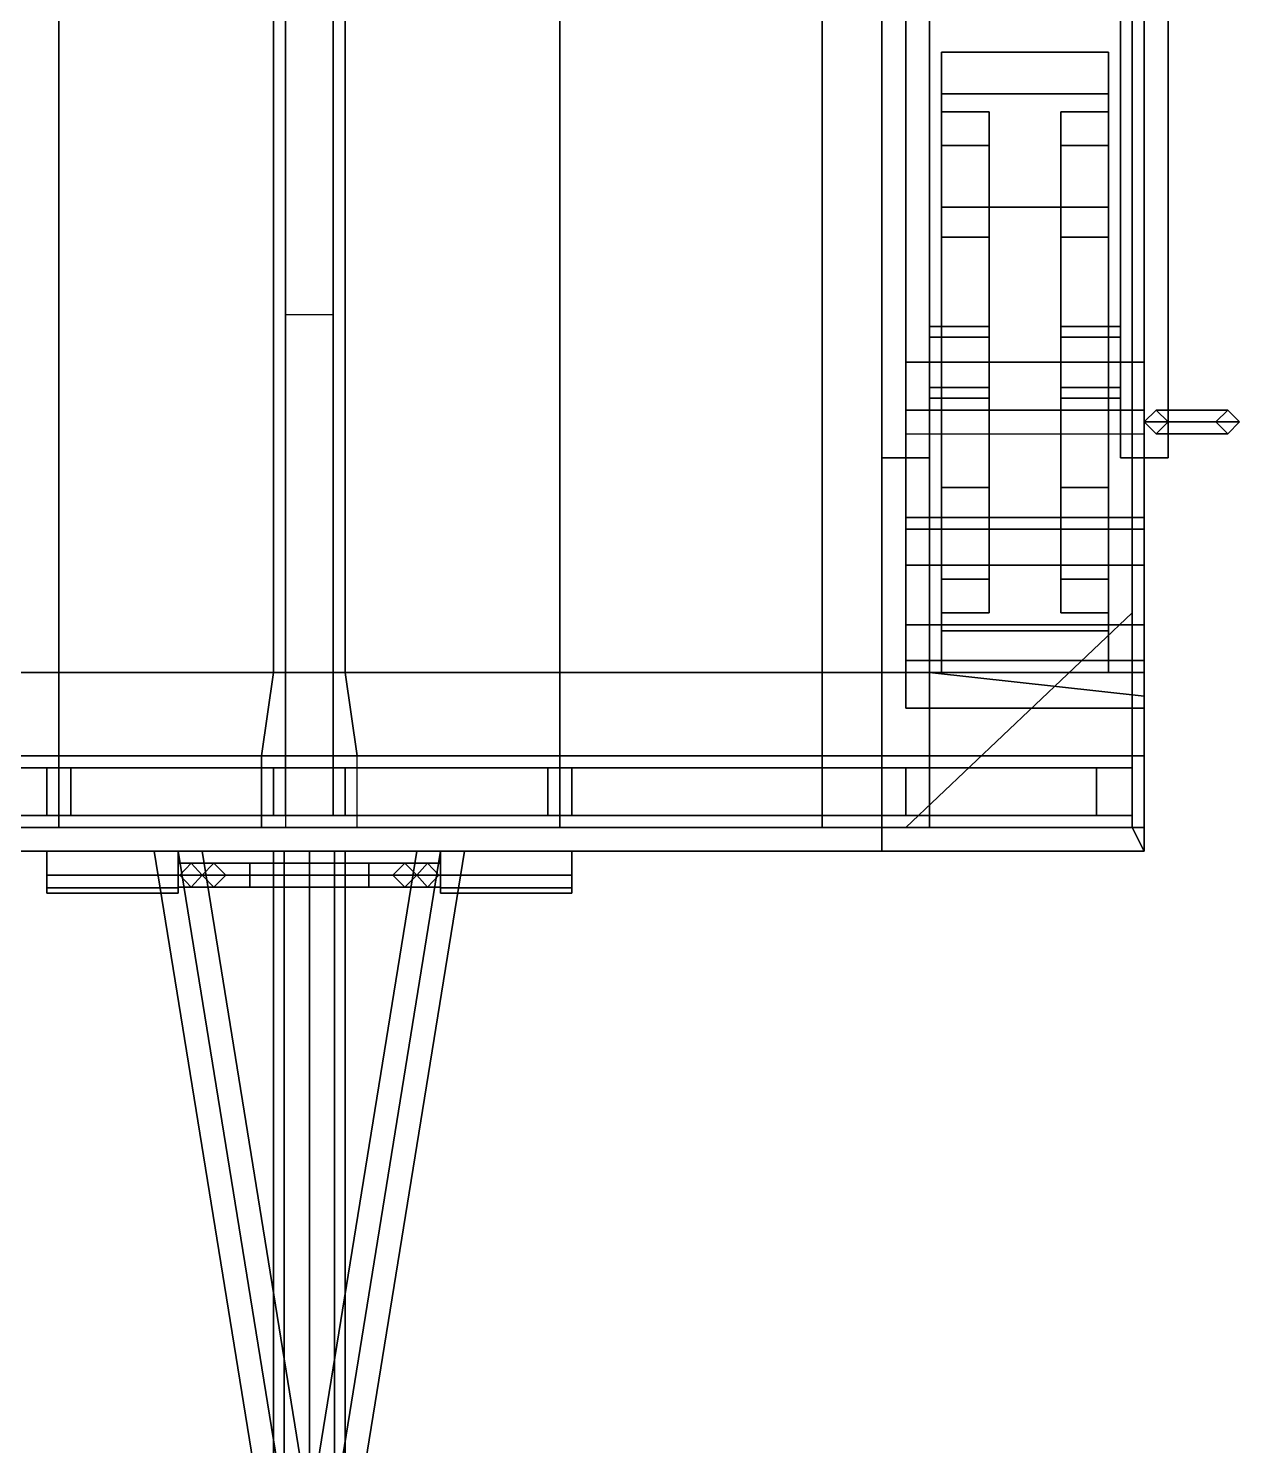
# Model space of a CAD drawing. Header units: millimetres. Extents: x -0.8 to 1, y -2.1 to 9.2.
# Drawn here: x -0.236 to 0.78, y 2.172 to 3.36 of the extents above; entities that cross this region are included whole.
import ezdxf

# ---------------------------------------------------------------- set-up
doc = ezdxf.new("R2010")
doc.units = ezdxf.units.MM
for name, color, linetype in [('internals', 3, 'Continuous'), ('tent', 3, 'Continuous'), ('tracks', 3, 'Continuous'), ('trailer', 7, 'Continuous'), ('wheels', 2, 'Continuous')]:
    doc.layers.add(name, color=color, linetype=linetype)

msp = doc.modelspace()

# ---------------------------------------------------------------- linework, layer by layer
at = {"layer": 'internals'}
for points in [[(0.43, 2.69, 0.3), (0.43, 4.3, 0.3), (-0.43, 4.3, 0.3), (-0.43, 2.69, 0.3)], [(0.69, 2.69, 0.68), (0.69, 4.3, 0.68), (0.43, 4.3, 0.68), (0.43, 2.69, 0.68)], [(0.43, 2.69, 0.68), (0.43, 4.3, 0.68), (0.43, 4.3, 0.3), (0.43, 2.69, 0.3)], [(0.69, 2.69, 1.45), (0.69, 4.3, 1.45), (0.69, 4.3, 0.68), (0.69, 2.69, 0.68)], [(-0.69, 2.69, 1.45), (0.69, 2.69, 1.45), (0.43, 2.69, 0.68), (-0.43, 2.69, 0.68)], [(-0.43, 2.69, 0.68), (0.43, 2.69, 0.68), (0.43, 2.69, 0.3), (-0.43, 2.69, 0.3)], [(0.69, 2.69, 1.45), (0.69, 2.69, 0.68), (0.43, 2.69, 0.68), (0.69, 2.69, 1.45)]]:
    msp.add_3dface(points, dxfattribs=at)
at = {"layer": 'tent'}
for points in [[(0.7, 4.24, 1.46), (0.7, 4.18, 1.55), (0.7, 2.8, 1.55), (0.7, 2.75, 1.46)], [(0.7, 4.18, 1.55), (0.52, 4.16, 1.59), (0.52, 2.82, 1.59), (0.7, 2.8, 1.55)], [(-0.52, 2.82, 1.59), (-0.21, 2.82, 1.62), (-0.21, 4.16, 1.62), (-0.52, 4.16, 1.59)], [(-0.21, 2.82, 1.62), (-0.03, 2.82, 1.62), (-0.03, 4.16, 1.62), (-0.21, 4.16, 1.62)], [(0.03, 4.16, 1.62), (-0.03, 4.16, 1.62), (-0.03, 2.82, 1.62), (0.03, 2.82, 1.62)], [(0.21, 4.16, 1.62), (0.03, 4.16, 1.62), (0.03, 2.82, 1.62), (0.21, 2.82, 1.62)], [(0.52, 4.16, 1.59), (0.21, 4.16, 1.62), (0.21, 2.82, 1.62), (0.52, 2.82, 1.59)], [(-0.52, 2.75, 1.6), (-0.21, 2.75, 1.64), (-0.21, 2.82, 1.62), (-0.52, 2.82, 1.59)], [(-0.21, 2.75, 1.64), (-0.04, 2.75, 1.65), (-0.03, 2.82, 1.62), (-0.21, 2.82, 1.62)], [(0.03, 2.82, 1.62), (-0.03, 2.82, 1.62), (-0.04, 2.75, 1.65), (0.04, 2.75, 1.65)], [(0.21, 2.82, 1.62), (0.03, 2.82, 1.62), (0.04, 2.75, 1.65), (0.21, 2.75, 1.64)], [(0.52, 2.82, 1.59), (0.21, 2.82, 1.62), (0.21, 2.75, 1.64), (0.52, 2.75, 1.6)], [(0.7, 2.8, 1.55), (0.52, 2.82, 1.59), (0.52, 2.75, 1.6), (0.7, 2.75, 1.56)], [(0.7, 2.75, 1.46), (0.7, 2.8, 1.55), (0.7, 2.75, 1.56), (0.7, 2.75, 1.46)], [(-0.52, 2.69, 1.6), (-0.21, 2.69, 1.64), (-0.21, 2.75, 1.64), (-0.52, 2.75, 1.6)], [(-0.21, 2.69, 1.64), (-0.04, 2.69, 1.65), (-0.04, 2.75, 1.65), (-0.21, 2.75, 1.64)], [(0.04, 2.75, 1.65), (-0.04, 2.75, 1.65), (-0.04, 2.69, 1.65), (0.04, 2.69, 1.65)], [(0.21, 2.75, 1.64), (-0.02, 2.75, 1.65), (-0.02, 2.69, 1.65), (0.21, 2.69, 1.64)], [(0.52, 2.75, 1.6), (0.21, 2.75, 1.64), (0.21, 2.69, 1.64), (0.52, 2.69, 1.6)], [(0.7, 2.75, 1.56), (0.52, 2.75, 1.6), (0.52, 2.69, 1.6), (0.7, 2.69, 1.56)], [(0.7, 2.75, 1.46), (0.7, 2.75, 1.56), (0.7, 2.69, 1.56), (0.7, 2.69, 1.46)], [(0.7, 2.69, 1.56), (0.52, 2.69, 1.6), (-0.52, 2.69, 1.6), (-0.7, 2.69, 1.56)], [(0.7, 2.69, 1.46), (0.7, 2.69, 1.56), (-0.7, 2.69, 1.56), (-0.7, 2.69, 1.46)], [(0.52, 2.69, 1.6), (0.21, 2.69, 1.64), (-0.21, 2.69, 1.64), (-0.52, 2.69, 1.6)], [(0.21, 2.69, 1.64), (0.04, 2.69, 1.65), (-0.04, 2.69, 1.65), (-0.21, 2.69, 1.64)]]:
    msp.add_3dface(points, dxfattribs=at)
at = {"layer": 'tracks'}
for points in [[(0.5, 3.99, -0.04), (0.5, 3.02, -0.04), (0.5, 3.04, -0.01), (0.5, 3.97, -0.01)], [(0.7, 3.04, -0.01), (0.7, 3.02, -0.04), (0.7, 3.99, -0.04), (0.7, 3.97, -0.01)], [(0.5, 3.97, -0.01), (0.5, 3.04, -0.01), (0.7, 3.04, -0.01), (0.7, 3.97, -0.01)], [(0.7, 3.08, 0.54), (0.7, 3.38, 0.49), (0.5, 3.38, 0.49), (0.5, 3.08, 0.54)], [(0.5, 3.08, 0.54), (0.5, 3.38, 0.49), (0.5, 3.38, 0.44), (0.5, 3.08, 0.49)], [(0.5, 3.08, 0.49), (0.5, 3.38, 0.44), (0.7, 3.38, 0.44), (0.7, 3.08, 0.49)], [(0.7, 3.38, 0.44), (0.7, 3.38, 0.49), (0.7, 3.08, 0.54), (0.7, 3.08, 0.49)], [(0.7, 2.91, 0.49), (0.7, 3.08, 0.54), (0.5, 3.08, 0.54), (0.5, 2.91, 0.49)], [(0.5, 2.91, 0.49), (0.5, 3.08, 0.54), (0.5, 3.08, 0.49), (0.5, 2.95, 0.46)], [(0.5, 2.95, 0.46), (0.5, 3.08, 0.49), (0.7, 3.08, 0.49), (0.7, 2.95, 0.46)], [(0.7, 3.08, 0.49), (0.7, 3.08, 0.54), (0.7, 2.91, 0.49), (0.7, 2.95, 0.46)], [(0.5, 3.02, -0.04), (0.5, 2.91, -0.01), (0.5, 2.94, 0.02), (0.5, 3.04, -0.01)], [(0.5, 3.04, -0.01), (0.5, 2.94, 0.02), (0.7, 2.94, 0.02), (0.7, 3.04, -0.01)], [(0.7, 2.94, 0.02), (0.7, 2.91, -0.01), (0.7, 3.02, -0.04), (0.7, 3.04, -0.01)], [(0.7, 3.02, -0.04), (0.7, 2.91, -0.01), (0.5, 2.91, -0.01), (0.5, 3.02, -0.04)], [(0.5, 2.86, 0.37), (0.5, 2.95, 0.46), (0.7, 2.95, 0.46), (0.7, 2.86, 0.37)], [(0.5, 2.82, 0.38), (0.5, 2.91, 0.49), (0.5, 2.95, 0.46), (0.5, 2.86, 0.37)], [(0.7, 2.95, 0.46), (0.7, 2.91, 0.49), (0.7, 2.82, 0.38), (0.7, 2.86, 0.37)], [(0.5, 2.91, -0.01), (0.5, 2.82, 0.09), (0.5, 2.86, 0.11), (0.5, 2.94, 0.02)], [(0.5, 2.94, 0.02), (0.5, 2.86, 0.11), (0.7, 2.86, 0.11), (0.7, 2.94, 0.02)], [(0.7, 2.86, 0.11), (0.7, 2.82, 0.09), (0.7, 2.91, -0.01), (0.7, 2.94, 0.02)], [(0.7, 2.82, 0.38), (0.7, 2.91, 0.49), (0.5, 2.91, 0.49), (0.5, 2.82, 0.38)], [(0.7, 2.91, -0.01), (0.7, 2.82, 0.09), (0.5, 2.82, 0.09), (0.5, 2.91, -0.01)], [(0.5, 2.83, 0.26), (0.5, 2.86, 0.37), (0.7, 2.86, 0.37), (0.7, 2.83, 0.26)], [(0.5, 2.79, 0.28), (0.5, 2.82, 0.38), (0.5, 2.86, 0.37), (0.5, 2.83, 0.26)], [(0.5, 2.82, 0.09), (0.5, 2.79, 0.19), (0.5, 2.83, 0.21), (0.5, 2.86, 0.11)], [(0.5, 2.86, 0.11), (0.5, 2.83, 0.21), (0.7, 2.83, 0.21), (0.7, 2.86, 0.11)], [(0.7, 2.86, 0.37), (0.7, 2.82, 0.38), (0.7, 2.79, 0.28), (0.7, 2.83, 0.26)], [(0.7, 2.83, 0.21), (0.7, 2.79, 0.19), (0.7, 2.82, 0.09), (0.7, 2.86, 0.11)], [(0.5, 2.79, 0.19), (0.5, 2.79, 0.28), (0.5, 2.83, 0.26), (0.5, 2.83, 0.21)], [(0.5, 2.83, 0.21), (0.5, 2.83, 0.26), (0.7, 2.83, 0.26), (0.7, 2.83, 0.21)], [(0.7, 2.83, 0.26), (0.7, 2.79, 0.28), (0.7, 2.79, 0.19), (0.7, 2.83, 0.21)], [(0.7, 2.79, 0.28), (0.7, 2.82, 0.38), (0.5, 2.82, 0.38), (0.5, 2.79, 0.28)], [(0.7, 2.82, 0.09), (0.7, 2.79, 0.19), (0.5, 2.79, 0.19), (0.5, 2.82, 0.09)], [(0.7, 2.79, 0.19), (0.7, 2.79, 0.28), (0.5, 2.79, 0.28), (0.5, 2.79, 0.19)]]:
    msp.add_3dface(points, dxfattribs=at)
at = {"layer": 'trailer'}
for points in [[(0.48, 4.32, 0.29), (0.48, 2.67, 0.29), (-0.48, 2.67, 0.29), (-0.48, 4.32, 0.29)], [(0.48, 2.69, 0.49), (0.48, 2.67, 0.29), (0.48, 4.32, 0.29), (0.48, 4.3, 0.49)], [(0.7, 4.32, 0.67), (0.7, 2.67, 0.67), (0.48, 2.67, 0.67), (0.48, 4.32, 0.67)], [(0.69, 2.69, 1.46), (0.7, 2.67, 1.46), (0.7, 4.32, 1.46), (0.69, 4.3, 1.46)], [(0.7, 2.67, 1.46), (0.7, 2.67, 0.67), (0.7, 4.32, 0.67), (0.7, 4.32, 1.46)], [(0.02, 4.29, 1.57), (0.02, 2.7, 1.57), (-0.02, 2.7, 1.57), (-0.02, 4.29, 1.57)], [(-0.02, 4.29, 1.57), (-0.02, 2.7, 1.57), (-0.02, 2.7, 1.61), (-0.02, 4.29, 1.61)], [(0.02, 2.7, 1.61), (0.02, 2.7, 1.57), (0.02, 4.29, 1.57), (0.02, 4.29, 1.61)], [(0.48, 2.69, 0.67), (0.48, 2.69, 0.49), (0.48, 4.3, 0.49), (0.48, 4.3, 0.67)], [(-0.02, 4.25, 1.61), (-0.02, 3.12, 1.61), (0.02, 3.12, 1.61), (0.02, 4.25, 1.61)], [(0.69, 2.87, 1.45), (0.69, 2.87, 1.46), (0.69, 4.12, 1.46), (0.69, 4.12, 1.45)], [(0.52, 4.01, 0.18), (0.52, 3, 0.18), (0.48, 3, 0.18), (0.48, 4.01, 0.18)], [(0.48, 4.01, 0.3), (0.48, 3, 0.3), (0.52, 3, 0.3), (0.52, 4.01, 0.3)], [(0.5, 4.01, 0.28), (0.5, 3, 0.28), (0.48, 3, 0.28), (0.48, 4.01, 0.28)], [(0.48, 3, 0.28), (0.48, 3, 0.3), (0.48, 4.01, 0.3), (0.48, 4.01, 0.28)], [(0.48, 4.01, 0.2), (0.48, 3, 0.2), (0.5, 3, 0.2), (0.5, 4.01, 0.2)], [(0.48, 3, 0.18), (0.48, 3, 0.2), (0.48, 4.01, 0.2), (0.48, 4.01, 0.18)], [(0.5, 3, 0.2), (0.5, 3, 0.28), (0.5, 4.01, 0.28), (0.5, 4.01, 0.2)], [(0.52, 4.01, 0.3), (0.52, 3, 0.3), (0.52, 3, 0.18), (0.52, 4.01, 0.18)], [(0.68, 4.01, 0.18), (0.68, 3, 0.18), (0.68, 3, 0.3), (0.68, 4.01, 0.3)], [(0.68, 4.01, 0.3), (0.68, 3, 0.3), (0.72, 3, 0.3), (0.72, 4.01, 0.3)], [(0.72, 4.01, 0.18), (0.72, 3, 0.18), (0.68, 3, 0.18), (0.68, 4.01, 0.18)], [(0.7, 3, 0.28), (0.7, 3, 0.2), (0.7, 4.01, 0.2), (0.7, 4.01, 0.28)], [(0.72, 4.01, 0.28), (0.72, 3, 0.28), (0.7, 3, 0.28), (0.7, 4.01, 0.28)], [(0.7, 4.01, 0.2), (0.7, 3, 0.2), (0.72, 3, 0.2), (0.72, 4.01, 0.2)], [(0.72, 3, 0.3), (0.72, 3, 0.28), (0.72, 4.01, 0.28), (0.72, 4.01, 0.3)], [(0.72, 3, 0.2), (0.72, 3, 0.18), (0.72, 4.01, 0.18), (0.72, 4.01, 0.2)], [(0.7, 3.03, 1.25), (0.71, 3.04, 1.25), (0.71, 3.04, 1.16), (0.7, 3.03, 1.15)], [(0.77, 3.04, 1.16), (0.78, 3.03, 1.15), (0.7, 3.03, 1.15), (0.71, 3.04, 1.16)], [(0.71, 3.04, 1.25), (0.7, 3.03, 1.25), (0.71, 3.02, 1.25), (0.72, 3.03, 1.25)], [(0.71, 3.04, 1.25), (0.72, 3.03, 1.25), (0.72, 3.03, 1.17), (0.71, 3.04, 1.16)], [(0.76, 3.03, 1.17), (0.77, 3.04, 1.16), (0.71, 3.04, 1.16), (0.72, 3.03, 1.17)], [(0.76, 3.03, 1.2), (0.77, 3.04, 1.2), (0.77, 3.04, 1.16), (0.76, 3.03, 1.17)], [(0.77, 3.04, 1.2), (0.76, 3.03, 1.2), (0.77, 3.02, 1.2), (0.78, 3.03, 1.2)], [(0.77, 3.04, 1.2), (0.78, 3.03, 1.2), (0.78, 3.03, 1.15), (0.77, 3.04, 1.16)], [(0.71, 3.02, 1.25), (0.7, 3.03, 1.25), (0.7, 3.03, 1.15), (0.71, 3.02, 1.16)], [(0.78, 3.03, 1.15), (0.77, 3.02, 1.16), (0.71, 3.02, 1.16), (0.7, 3.03, 1.15)], [(0.72, 3.03, 1.25), (0.71, 3.02, 1.25), (0.71, 3.02, 1.16), (0.72, 3.03, 1.17)], [(0.77, 3.02, 1.16), (0.76, 3.03, 1.17), (0.72, 3.03, 1.17), (0.71, 3.02, 1.16)], [(0.77, 3.02, 1.2), (0.76, 3.03, 1.2), (0.76, 3.03, 1.17), (0.77, 3.02, 1.16)], [(0.78, 3.03, 1.2), (0.77, 3.02, 1.2), (0.77, 3.02, 1.16), (0.78, 3.03, 1.15)], [(0.52, 3, 0.18), (0.5, 3, 0.2), (0.48, 3, 0.2), (0.48, 3, 0.18)], [(0.5, 3, 0.28), (0.52, 3, 0.3), (0.48, 3, 0.3), (0.48, 3, 0.28)], [(0.52, 3, 0.18), (0.52, 3, 0.3), (0.5, 3, 0.28), (0.5, 3, 0.2)], [(0.68, 3, 0.3), (0.68, 3, 0.18), (0.7, 3, 0.2), (0.7, 3, 0.28)], [(0.68, 3, 0.3), (0.7, 3, 0.28), (0.72, 3, 0.28), (0.72, 3, 0.3)], [(0.7, 3, 0.2), (0.68, 3, 0.18), (0.72, 3, 0.18), (0.72, 3, 0.2)], [(0.69, 2.69, 1.46), (0.69, 2.87, 1.46), (0.5, 2.69, 1.46)], [(0.5, 2.69, 1.45), (0.5, 2.69, 1.46), (0.69, 2.87, 1.46), (0.69, 2.87, 1.45)], [(-0.52, 2.7, 1.59), (-0.2, 2.7, 1.63), (-0.2, 2.74, 1.63), (-0.52, 2.74, 1.59)], [(-0.2, 2.74, 1.63), (-0.22, 2.74, 1.6), (-0.5, 2.74, 1.57), (-0.52, 2.74, 1.59)], [(-0.5, 2.74, 1.57), (-0.22, 2.74, 1.6), (-0.22, 2.7, 1.6), (-0.5, 2.7, 1.57)], [(-0.22, 2.74, 1.6), (-0.03, 2.74, 1.61), (-0.03, 2.7, 1.61), (-0.22, 2.7, 1.6)], [(-0.03, 2.74, 1.64), (-0.03, 2.74, 1.61), (-0.22, 2.74, 1.6), (-0.2, 2.74, 1.63)], [(-0.2, 2.7, 1.63), (-0.03, 2.7, 1.64), (-0.03, 2.74, 1.64), (-0.2, 2.74, 1.63)], [(-0.03, 2.7, 1.64), (0.03, 2.7, 1.64), (0.03, 2.74, 1.64), (-0.03, 2.74, 1.64)], [(-0.03, 2.74, 1.61), (0.03, 2.74, 1.61), (0.03, 2.7, 1.61), (-0.03, 2.7, 1.61)], [(0.03, 2.74, 1.64), (0.03, 2.74, 1.61), (-0.03, 2.74, 1.61), (-0.03, 2.74, 1.64)], [(0.2, 2.74, 1.63), (0.03, 2.74, 1.64), (0.03, 2.7, 1.64), (0.2, 2.7, 1.63)], [(0.22, 2.7, 1.6), (0.03, 2.7, 1.61), (0.03, 2.74, 1.61), (0.22, 2.74, 1.6)], [(0.22, 2.74, 1.6), (0.03, 2.74, 1.61), (0.03, 2.74, 1.64), (0.2, 2.74, 1.63)], [(0.52, 2.74, 1.59), (0.2, 2.74, 1.63), (0.2, 2.7, 1.63), (0.52, 2.7, 1.59)], [(0.5, 2.74, 1.57), (0.22, 2.74, 1.6), (0.2, 2.74, 1.63), (0.52, 2.74, 1.59)], [(0.5, 2.7, 1.57), (0.22, 2.7, 1.6), (0.22, 2.74, 1.6), (0.5, 2.74, 1.57)], [(0.66, 2.7, 1.53), (0.5, 2.7, 1.57), (0.5, 2.74, 1.57), (0.66, 2.74, 1.53)], [(0.66, 2.74, 1.53), (0.5, 2.74, 1.57), (0.52, 2.74, 1.59), (0.69, 2.74, 1.55)], [(0.69, 2.74, 1.55), (0.52, 2.74, 1.59), (0.52, 2.7, 1.59), (0.69, 2.7, 1.55)], [(0.66, 2.7, 1.46), (0.66, 2.7, 1.53), (0.66, 2.74, 1.53), (0.66, 2.74, 1.46)], [(0.66, 2.74, 1.46), (0.66, 2.74, 1.53), (0.69, 2.74, 1.55), (0.69, 2.74, 1.46)], [(0.69, 2.74, 1.46), (0.69, 2.74, 1.55), (0.69, 2.7, 1.55), (0.69, 2.7, 1.46)], [(-0.5, 2.7, 1.57), (-0.22, 2.7, 1.6), (-0.2, 2.7, 1.63), (-0.52, 2.7, 1.59)], [(-0.22, 2.7, 1.6), (-0.03, 2.7, 1.61), (-0.03, 2.7, 1.64), (-0.2, 2.7, 1.63)], [(-0.03, 2.7, 1.61), (0.03, 2.7, 1.61), (0.03, 2.7, 1.64), (-0.03, 2.7, 1.64)], [(-0.02, 2.7, 1.61), (-0.02, 2.7, 1.57), (0.02, 2.7, 1.57), (0.02, 2.7, 1.61)], [(0.03, 2.7, 1.64), (0.03, 2.7, 1.61), (0.22, 2.7, 1.6), (0.2, 2.7, 1.63)], [(0.2, 2.7, 1.63), (0.22, 2.7, 1.6), (0.5, 2.7, 1.57), (0.52, 2.7, 1.59)], [(0.52, 2.7, 1.59), (0.5, 2.7, 1.57), (0.66, 2.7, 1.53), (0.69, 2.7, 1.55)], [(0.69, 2.7, 1.55), (0.66, 2.7, 1.53), (0.66, 2.7, 1.46), (0.69, 2.7, 1.46)], [(-0.69, 2.69, 1.46), (-0.7, 2.67, 1.46), (0.7, 2.67, 1.46), (0.69, 2.69, 1.46)], [(-0.5, 2.69, 1.45), (-0.5, 2.69, 1.46), (0.5, 2.69, 1.46), (0.5, 2.69, 1.45)], [(0.48, 2.67, 0.49), (0.48, 2.69, 0.49), (0.7, 2.69, 0.67), (0.7, 2.67, 0.67)], [(0.7, 2.69, 0.67), (0.7, 2.69, 0.67), (0.48, 2.69, 0.49), (0.48, 2.69, 0.67)], [(0.48, 2.67, 0.29), (0.48, 2.67, 0.29), (0.48, 2.69, 0.49), (0.48, 2.67, 0.49)], [(-0.7, 2.67, 1.46), (-0.7, 2.67, 0.67), (0.7, 2.67, 0.67), (0.7, 2.67, 1.46)], [(-0.7, 2.67, 0.67), (-0.48, 2.67, 0.49), (0.48, 2.67, 0.49), (0.7, 2.67, 0.67)], [(-0.48, 2.67, 0.49), (-0.48, 2.67, 0.29), (0.48, 2.67, 0.29), (0.48, 2.67, 0.49)], [(-0.22, 2.67, 0.325), (-0.22, 2.65, 0.325), (-0.11, 2.65, 0.325), (-0.11, 2.67, 0.325)], [(-0.22, 2.65, 0.295), (-0.22, 2.67, 0.295), (-0.11, 2.67, 0.295), (-0.11, 2.65, 0.295)], [(-0.22, 2.67, 0.295), (-0.22, 2.65, 0.295), (-0.22, 2.65, 0.325), (-0.22, 2.67, 0.325)], [(-0.11, 2.67, 0.39), (-0.13, 2.67, 0.37), (-0.02, 1.99, 0.55), (0, 1.99, 0.57)], [(-0.13, 2.67, 0.37), (-0.11, 2.67, 0.35), (0, 1.99, 0.53), (-0.02, 1.99, 0.55)], [(-0.11, 2.67, 0.325), (-0.11, 2.65, 0.325), (-0.11, 2.65, 0.295), (-0.11, 2.67, 0.295)], [(-0.09, 2.67, 0.37), (-0.11, 2.67, 0.39), (0, 1.99, 0.57), (0.02, 1.99, 0.55)], [(-0.11, 2.67, 0.35), (-0.09, 2.67, 0.37), (0.02, 1.99, 0.55), (0, 1.99, 0.53)], [(-0.0212, 2.67, 0.6012), (-0.03, 2.67, 0.58), (-0.03, 1.99, 0.58), (-0.0212, 1.99, 0.6012)], [(-0.03, 2.67, 0.58), (-0.0212, 2.67, 0.5588), (-0.0212, 1.99, 0.5588), (-0.03, 1.99, 0.58)], [(0, 2.67, 0.61), (-0.0212, 2.67, 0.6012), (-0.0212, 1.99, 0.6012), (0, 1.99, 0.61)], [(-0.0212, 2.67, 0.5588), (0, 2.67, 0.55), (0, 1.99, 0.55), (-0.0212, 1.99, 0.5588)], [(0.11, 2.67, 0.39), (0.09, 2.67, 0.37), (-0.02, 1.99, 0.55), (0, 1.99, 0.57)], [(0.09, 2.67, 0.37), (0.11, 2.67, 0.35), (0, 1.99, 0.53), (-0.02, 1.99, 0.55)], [(0.13, 2.67, 0.37), (0.11, 2.67, 0.39), (0, 1.99, 0.57), (0.02, 1.99, 0.55)], [(0.11, 2.67, 0.35), (0.13, 2.67, 0.37), (0.02, 1.99, 0.55), (0, 1.99, 0.53)], [(0.0212, 2.67, 0.6012), (0, 2.67, 0.61), (0, 1.99, 0.61), (0.0212, 1.99, 0.6012)], [(0, 2.67, 0.55), (0.0212, 2.67, 0.5588), (0.0212, 1.99, 0.5588), (0, 1.99, 0.55)], [(0.03, 2.67, 0.58), (0.0212, 2.67, 0.6012), (0.0212, 1.99, 0.6012), (0.03, 1.99, 0.58)], [(0.0212, 2.67, 0.5588), (0.03, 2.67, 0.58), (0.03, 1.99, 0.58), (0.0212, 1.99, 0.5588)], [(0.11, 2.67, 0.295), (0.11, 2.65, 0.295), (0.11, 2.65, 0.325), (0.11, 2.67, 0.325)], [(0.11, 2.67, 0.325), (0.11, 2.65, 0.325), (0.22, 2.65, 0.325), (0.22, 2.67, 0.325)], [(0.11, 2.65, 0.295), (0.11, 2.67, 0.295), (0.22, 2.67, 0.295), (0.22, 2.65, 0.295)], [(0.22, 2.67, 0.325), (0.22, 2.65, 0.325), (0.22, 2.65, 0.295), (0.22, 2.67, 0.295)], [(-0.22, 2.65, 0.325), (-0.22, 2.6394, 0.3206), (-0.11, 2.6394, 0.3206), (-0.11, 2.65, 0.325)], [(-0.22, 2.6394, 0.2994), (-0.22, 2.65, 0.295), (-0.11, 2.65, 0.295), (-0.11, 2.6394, 0.2994)], [(-0.22, 2.65, 0.295), (-0.22, 2.6394, 0.2994), (-0.22, 2.6394, 0.3206), (-0.22, 2.65, 0.325)], [(-0.11, 2.66, 0.31), (-0.11, 2.65, 0.32), (-0.09, 2.65, 0.32), (-0.0992, 2.66, 0.31)], [(-0.11, 2.65, 0.3), (-0.11, 2.66, 0.31), (-0.0992, 2.66, 0.31), (-0.1085, 2.65, 0.3)], [(-0.11, 2.65, 0.32), (-0.11, 2.64, 0.31), (-0.0992, 2.64, 0.31), (-0.09, 2.65, 0.32)], [(-0.11, 2.64, 0.31), (-0.11, 2.65, 0.3), (-0.1085, 2.65, 0.3), (-0.0992, 2.64, 0.31)], [(-0.11, 2.65, 0.325), (-0.11, 2.6394, 0.3206), (-0.11, 2.6394, 0.2994), (-0.11, 2.65, 0.295)], [(-0.1085, 2.65, 0.3), (-0.0992, 2.66, 0.31), (-0.08, 2.66, 0.06), (-0.09, 2.65, 0.06)], [(-0.0992, 2.64, 0.31), (-0.1085, 2.65, 0.3), (-0.09, 2.65, 0.06), (-0.08, 2.64, 0.06)], [(-0.0992, 2.66, 0.31), (-0.09, 2.65, 0.32), (-0.07, 2.65, 0.06), (-0.08, 2.66, 0.06)], [(-0.09, 2.65, 0.32), (-0.0992, 2.64, 0.31), (-0.08, 2.64, 0.06), (-0.07, 2.65, 0.06)], [(-0.09, 2.65, 0.06), (-0.08, 2.66, 0.06), (-0.05, 2.66, 0.03), (-0.05, 2.65, 0.02)], [(-0.08, 2.64, 0.06), (-0.09, 2.65, 0.06), (-0.05, 2.65, 0.02), (-0.05, 2.64, 0.03)], [(-0.08, 2.66, 0.06), (-0.07, 2.65, 0.06), (-0.05, 2.65, 0.04), (-0.05, 2.66, 0.03)], [(-0.07, 2.65, 0.06), (-0.08, 2.64, 0.06), (-0.05, 2.64, 0.03), (-0.05, 2.65, 0.04)], [(-0.05, 2.66, 0.03), (-0.05, 2.65, 0.04), (0.05, 2.65, 0.04), (0.05, 2.66, 0.03)], [(-0.05, 2.65, 0.02), (-0.05, 2.66, 0.03), (0.05, 2.66, 0.03), (0.05, 2.65, 0.02)], [(-0.05, 2.65, 0.04), (-0.05, 2.64, 0.03), (0.05, 2.64, 0.03), (0.05, 2.65, 0.04)], [(-0.05, 2.64, 0.03), (-0.05, 2.65, 0.02), (0.05, 2.65, 0.02), (0.05, 2.64, 0.03)], [(0.07, 2.65, 0.06), (0.08, 2.66, 0.06), (0.05, 2.66, 0.03), (0.05, 2.65, 0.04)], [(0.08, 2.66, 0.06), (0.09, 2.65, 0.06), (0.05, 2.65, 0.02), (0.05, 2.66, 0.03)], [(0.08, 2.64, 0.06), (0.07, 2.65, 0.06), (0.05, 2.65, 0.04), (0.05, 2.64, 0.03)], [(0.09, 2.65, 0.06), (0.08, 2.64, 0.06), (0.05, 2.64, 0.03), (0.05, 2.65, 0.02)], [(0.09, 2.65, 0.32), (0.0992, 2.66, 0.31), (0.08, 2.66, 0.06), (0.07, 2.65, 0.06)], [(0.0992, 2.64, 0.31), (0.09, 2.65, 0.32), (0.07, 2.65, 0.06), (0.08, 2.64, 0.06)], [(0.0992, 2.66, 0.31), (0.1085, 2.65, 0.3), (0.09, 2.65, 0.06), (0.08, 2.66, 0.06)], [(0.1085, 2.65, 0.3), (0.0992, 2.64, 0.31), (0.08, 2.64, 0.06), (0.09, 2.65, 0.06)], [(0.11, 2.65, 0.32), (0.11, 2.66, 0.31), (0.0992, 2.66, 0.31), (0.09, 2.65, 0.32)], [(0.11, 2.64, 0.31), (0.11, 2.65, 0.32), (0.09, 2.65, 0.32), (0.0992, 2.64, 0.31)], [(0.11, 2.66, 0.31), (0.11, 2.65, 0.3), (0.1085, 2.65, 0.3), (0.0992, 2.66, 0.31)], [(0.11, 2.65, 0.3), (0.11, 2.64, 0.31), (0.0992, 2.64, 0.31), (0.1085, 2.65, 0.3)], [(0.11, 2.65, 0.295), (0.11, 2.6394, 0.2994), (0.11, 2.6394, 0.3206), (0.11, 2.65, 0.325)], [(0.11, 2.6394, 0.2994), (0.11, 2.65, 0.295), (0.22, 2.65, 0.295), (0.22, 2.6394, 0.2994)], [(0.11, 2.65, 0.325), (0.11, 2.6394, 0.3206), (0.22, 2.6394, 0.3206), (0.22, 2.65, 0.325)], [(0.22, 2.65, 0.325), (0.22, 2.6394, 0.3206), (0.22, 2.6394, 0.2994), (0.22, 2.65, 0.295)], [(-0.22, 2.6394, 0.3206), (-0.22, 2.635, 0.31), (-0.11, 2.635, 0.31), (-0.11, 2.6394, 0.3206)], [(-0.22, 2.635, 0.31), (-0.22, 2.6394, 0.2994), (-0.11, 2.6394, 0.2994), (-0.11, 2.635, 0.31)], [(-0.22, 2.6394, 0.2994), (-0.22, 2.635, 0.31), (-0.22, 2.635, 0.31), (-0.22, 2.6394, 0.3206)], [(-0.11, 2.6394, 0.3206), (-0.11, 2.635, 0.31), (-0.11, 2.635, 0.31), (-0.11, 2.6394, 0.2994)], [(0.11, 2.6394, 0.2994), (0.11, 2.635, 0.31), (0.11, 2.635, 0.31), (0.11, 2.6394, 0.3206)], [(0.11, 2.635, 0.31), (0.11, 2.6394, 0.2994), (0.22, 2.6394, 0.2994), (0.22, 2.635, 0.31)], [(0.11, 2.6394, 0.3206), (0.11, 2.635, 0.31), (0.22, 2.635, 0.31), (0.22, 2.6394, 0.3206)], [(0.22, 2.6394, 0.3206), (0.22, 2.635, 0.31), (0.22, 2.635, 0.31), (0.22, 2.6394, 0.2994)]]:
    msp.add_3dface(points, dxfattribs=at)
at = {"layer": 'wheels'}
for points in [[(0.67, 3.34, 0.24), (0.67, 3.3052, 0.11), (0.53, 3.3052, 0.11), (0.53, 3.34, 0.24)], [(0.67, 3.3052, 0.37), (0.67, 3.34, 0.24), (0.53, 3.34, 0.24), (0.53, 3.3052, 0.37)], [(0.53, 3.34, 0.24), (0.53, 3.3052, 0.11), (0.53, 3.2619, 0.135), (0.53, 3.29, 0.24)], [(0.53, 3.3052, 0.37), (0.53, 3.34, 0.24), (0.53, 3.29, 0.24), (0.53, 3.2619, 0.345)], [(0.67, 3.34, 0.24), (0.67, 3.3052, 0.37), (0.67, 3.2619, 0.345), (0.67, 3.29, 0.24)], [(0.67, 3.3052, 0.11), (0.67, 3.34, 0.24), (0.67, 3.29, 0.24), (0.67, 3.2619, 0.135)], [(0.67, 3.3052, 0.11), (0.67, 3.21, 0.0148), (0.53, 3.21, 0.0148), (0.53, 3.3052, 0.11)], [(0.67, 3.21, 0.4652), (0.67, 3.3052, 0.37), (0.53, 3.3052, 0.37), (0.53, 3.21, 0.4652)], [(0.53, 3.3052, 0.11), (0.53, 3.21, 0.0148), (0.53, 3.185, 0.0581), (0.53, 3.2619, 0.135)], [(0.53, 3.21, 0.4652), (0.53, 3.3052, 0.37), (0.53, 3.2619, 0.345), (0.53, 3.185, 0.4219)], [(0.67, 3.3052, 0.37), (0.67, 3.21, 0.4652), (0.67, 3.185, 0.4219), (0.67, 3.2619, 0.345)], [(0.67, 3.21, 0.0148), (0.67, 3.3052, 0.11), (0.67, 3.2619, 0.135), (0.67, 3.185, 0.0581)], [(0.57, 3.2619, 0.135), (0.57, 3.29, 0.24), (0.53, 3.29, 0.24), (0.53, 3.2619, 0.135)], [(0.57, 3.29, 0.24), (0.57, 3.2619, 0.345), (0.53, 3.2619, 0.345), (0.53, 3.29, 0.24)], [(0.57, 3.2619, 0.345), (0.57, 3.29, 0.24), (0.57, 3.11, 0.24)], [(0.57, 3.29, 0.24), (0.57, 3.2619, 0.135), (0.57, 3.1012, 0.2188), (0.57, 3.11, 0.24)], [(0.63, 3.29, 0.24), (0.63, 3.2619, 0.135), (0.67, 3.2619, 0.135), (0.67, 3.29, 0.24)], [(0.63, 3.2619, 0.345), (0.63, 3.29, 0.24), (0.67, 3.29, 0.24), (0.67, 3.2619, 0.345)], [(0.63, 3.2619, 0.135), (0.63, 3.29, 0.24), (0.63, 3.11, 0.24)], [(0.63, 3.29, 0.24), (0.63, 3.2619, 0.345), (0.63, 3.1012, 0.2612), (0.63, 3.11, 0.24)], [(0.57, 3.185, 0.0581), (0.57, 3.2619, 0.135), (0.53, 3.2619, 0.135), (0.53, 3.185, 0.0581)], [(0.57, 3.2619, 0.345), (0.57, 3.185, 0.4219), (0.53, 3.185, 0.4219), (0.53, 3.2619, 0.345)], [(0.57, 3.2619, 0.135), (0.57, 3.185, 0.0581), (0.57, 3.08, 0.21), (0.57, 3.1012, 0.2188)], [(0.57, 3.185, 0.4219), (0.57, 3.2619, 0.345), (0.57, 3.11, 0.24), (0.57, 3.1012, 0.2612)], [(0.63, 3.2619, 0.135), (0.63, 3.185, 0.0581), (0.67, 3.185, 0.0581), (0.67, 3.2619, 0.135)], [(0.63, 3.185, 0.4219), (0.63, 3.2619, 0.345), (0.67, 3.2619, 0.345), (0.67, 3.185, 0.4219)], [(0.63, 3.2619, 0.345), (0.63, 3.185, 0.4219), (0.63, 3.08, 0.27), (0.63, 3.1012, 0.2612)], [(0.63, 3.185, 0.0581), (0.63, 3.2619, 0.135), (0.63, 3.11, 0.24), (0.63, 3.1012, 0.2188)], [(0.67, 3.21, 0.0148), (0.67, 3.08, -0.02), (0.53, 3.08, -0.02), (0.53, 3.21, 0.0148)], [(0.67, 3.08, 0.5), (0.67, 3.21, 0.4652), (0.53, 3.21, 0.4652), (0.53, 3.08, 0.5)], [(0.53, 3.21, 0.0148), (0.53, 3.08, -0.02), (0.53, 3.08, 0.03), (0.53, 3.185, 0.0581)], [(0.53, 3.08, 0.5), (0.53, 3.21, 0.4652), (0.53, 3.185, 0.4219), (0.53, 3.08, 0.45)], [(0.67, 3.21, 0.4652), (0.67, 3.08, 0.5), (0.67, 3.08, 0.45), (0.67, 3.185, 0.4219)], [(0.67, 3.08, -0.02), (0.67, 3.21, 0.0148), (0.67, 3.185, 0.0581), (0.67, 3.08, 0.03)], [(0.57, 3.08, 0.03), (0.57, 3.185, 0.0581), (0.53, 3.185, 0.0581), (0.53, 3.08, 0.03)], [(0.57, 3.185, 0.4219), (0.57, 3.08, 0.45), (0.53, 3.08, 0.45), (0.53, 3.185, 0.4219)], [(0.57, 3.185, 0.0581), (0.57, 3.08, 0.03), (0.57, 3.08, 0.21)], [(0.57, 3.08, 0.45), (0.57, 3.185, 0.4219), (0.57, 3.1012, 0.2612), (0.57, 3.08, 0.27)], [(0.63, 3.185, 0.0581), (0.63, 3.08, 0.03), (0.67, 3.08, 0.03), (0.67, 3.185, 0.0581)], [(0.63, 3.08, 0.45), (0.63, 3.185, 0.4219), (0.67, 3.185, 0.4219), (0.67, 3.08, 0.45)], [(0.63, 3.08, 0.03), (0.63, 3.185, 0.0581), (0.63, 3.1012, 0.2188), (0.63, 3.08, 0.21)], [(0.63, 3.185, 0.4219), (0.63, 3.08, 0.45), (0.63, 3.08, 0.27)], [(0.57, 3.11, 0.24), (0.57, 3.1012, 0.2188), (0.52, 3.1012, 0.2188), (0.52, 3.11, 0.24)], [(0.57, 3.1012, 0.2612), (0.57, 3.11, 0.24), (0.52, 3.11, 0.24), (0.52, 3.1012, 0.2612)], [(0.63, 3.1012, 0.2188), (0.63, 3.11, 0.24), (0.68, 3.11, 0.24), (0.68, 3.1012, 0.2188)], [(0.63, 3.11, 0.24), (0.63, 3.1012, 0.2612), (0.68, 3.1012, 0.2612), (0.68, 3.11, 0.24)], [(0.57, 3.1012, 0.2188), (0.57, 3.08, 0.21), (0.52, 3.08, 0.21), (0.52, 3.1012, 0.2188)], [(0.57, 3.08, 0.27), (0.57, 3.1012, 0.2612), (0.52, 3.1012, 0.2612), (0.52, 3.08, 0.27)], [(0.63, 3.08, 0.21), (0.63, 3.1012, 0.2188), (0.68, 3.1012, 0.2188), (0.68, 3.08, 0.21)], [(0.63, 3.1012, 0.2612), (0.63, 3.08, 0.27), (0.68, 3.08, 0.27), (0.68, 3.1012, 0.2612)], [(0.57, 3.08, 0.21), (0.57, 3.0588, 0.2188), (0.52, 3.0588, 0.2188), (0.52, 3.08, 0.21)], [(0.57, 3.0588, 0.2612), (0.57, 3.08, 0.27), (0.52, 3.08, 0.27), (0.52, 3.0588, 0.2612)], [(0.67, 3.08, -0.02), (0.67, 2.95, 0.0148), (0.53, 2.95, 0.0148), (0.53, 3.08, -0.02)], [(0.67, 2.95, 0.4652), (0.67, 3.08, 0.5), (0.53, 3.08, 0.5), (0.53, 2.95, 0.4652)], [(0.53, 2.95, 0.4652), (0.53, 3.08, 0.5), (0.53, 3.08, 0.45), (0.53, 2.975, 0.4219)], [(0.53, 3.08, -0.02), (0.53, 2.95, 0.0148), (0.53, 2.975, 0.0581), (0.53, 3.08, 0.03)], [(0.57, 2.975, 0.0581), (0.57, 3.08, 0.03), (0.53, 3.08, 0.03), (0.53, 2.975, 0.0581)], [(0.57, 3.08, 0.45), (0.57, 2.975, 0.4219), (0.53, 2.975, 0.4219), (0.53, 3.08, 0.45)], [(0.57, 2.8981, 0.345), (0.57, 2.975, 0.4219), (0.57, 3.08, 0.27), (0.57, 3.0588, 0.2612)], [(0.57, 3.08, 0.03), (0.57, 2.975, 0.0581), (0.57, 3.0588, 0.2188), (0.57, 3.08, 0.21)], [(0.57, 2.975, 0.4219), (0.57, 3.08, 0.45), (0.57, 3.08, 0.27)], [(0.63, 3.08, 0.03), (0.63, 2.975, 0.0581), (0.67, 2.975, 0.0581), (0.67, 3.08, 0.03)], [(0.63, 2.975, 0.4219), (0.63, 3.08, 0.45), (0.67, 3.08, 0.45), (0.67, 2.975, 0.4219)], [(0.63, 3.0588, 0.2188), (0.63, 3.08, 0.21), (0.68, 3.08, 0.21), (0.68, 3.0588, 0.2188)], [(0.63, 3.08, 0.27), (0.63, 3.0588, 0.2612), (0.68, 3.0588, 0.2612), (0.68, 3.08, 0.27)], [(0.63, 2.975, 0.0581), (0.63, 3.08, 0.03), (0.63, 3.08, 0.21)], [(0.63, 2.8981, 0.135), (0.63, 2.975, 0.0581), (0.63, 3.08, 0.21), (0.63, 3.0588, 0.2188)], [(0.63, 3.08, 0.45), (0.63, 2.975, 0.4219), (0.63, 3.0588, 0.2612), (0.63, 3.08, 0.27)], [(0.67, 2.95, 0.0148), (0.67, 3.08, -0.02), (0.67, 3.08, 0.03), (0.67, 2.975, 0.0581)], [(0.67, 3.08, 0.5), (0.67, 2.95, 0.4652), (0.67, 2.975, 0.4219), (0.67, 3.08, 0.45)], [(0.57, 3.0588, 0.2188), (0.57, 3.05, 0.24), (0.52, 3.05, 0.24), (0.52, 3.0588, 0.2188)], [(0.57, 3.05, 0.24), (0.57, 3.0588, 0.2612), (0.52, 3.0588, 0.2612), (0.52, 3.05, 0.24)], [(0.57, 2.87, 0.24), (0.57, 2.8981, 0.345), (0.57, 3.0588, 0.2612), (0.57, 3.05, 0.24)], [(0.57, 2.975, 0.0581), (0.57, 2.8981, 0.135), (0.57, 3.05, 0.24), (0.57, 3.0588, 0.2188)], [(0.63, 3.05, 0.24), (0.63, 3.0588, 0.2188), (0.68, 3.0588, 0.2188), (0.68, 3.05, 0.24)], [(0.63, 3.0588, 0.2612), (0.63, 3.05, 0.24), (0.68, 3.05, 0.24), (0.68, 3.0588, 0.2612)], [(0.63, 2.87, 0.24), (0.63, 2.8981, 0.135), (0.63, 3.0588, 0.2188), (0.63, 3.05, 0.24)], [(0.63, 2.975, 0.4219), (0.63, 2.8981, 0.345), (0.63, 3.05, 0.24), (0.63, 3.0588, 0.2612)], [(0.57, 2.8981, 0.135), (0.57, 2.87, 0.24), (0.57, 3.05, 0.24)], [(0.63, 2.8981, 0.345), (0.63, 2.87, 0.24), (0.63, 3.05, 0.24)], [(0.53, 2.8548, 0.37), (0.53, 2.95, 0.4652), (0.53, 2.975, 0.4219), (0.53, 2.8981, 0.345)], [(0.53, 2.95, 0.0148), (0.53, 2.8548, 0.11), (0.53, 2.8981, 0.135), (0.53, 2.975, 0.0581)], [(0.57, 2.8981, 0.135), (0.57, 2.975, 0.0581), (0.53, 2.975, 0.0581), (0.53, 2.8981, 0.135)], [(0.57, 2.975, 0.4219), (0.57, 2.8981, 0.345), (0.53, 2.8981, 0.345), (0.53, 2.975, 0.4219)], [(0.63, 2.975, 0.0581), (0.63, 2.8981, 0.135), (0.67, 2.8981, 0.135), (0.67, 2.975, 0.0581)], [(0.63, 2.8981, 0.345), (0.63, 2.975, 0.4219), (0.67, 2.975, 0.4219), (0.67, 2.8981, 0.345)], [(0.67, 2.8548, 0.11), (0.67, 2.95, 0.0148), (0.67, 2.975, 0.0581), (0.67, 2.8981, 0.135)], [(0.67, 2.95, 0.4652), (0.67, 2.8548, 0.37), (0.67, 2.8981, 0.345), (0.67, 2.975, 0.4219)], [(0.67, 2.95, 0.0148), (0.67, 2.8548, 0.11), (0.53, 2.8548, 0.11), (0.53, 2.95, 0.0148)], [(0.67, 2.8548, 0.37), (0.67, 2.95, 0.4652), (0.53, 2.95, 0.4652), (0.53, 2.8548, 0.37)], [(0.53, 2.82, 0.24), (0.53, 2.8548, 0.37), (0.53, 2.8981, 0.345), (0.53, 2.87, 0.24)], [(0.53, 2.8548, 0.11), (0.53, 2.82, 0.24), (0.53, 2.87, 0.24), (0.53, 2.8981, 0.135)], [(0.57, 2.87, 0.24), (0.57, 2.8981, 0.135), (0.53, 2.8981, 0.135), (0.53, 2.87, 0.24)], [(0.57, 2.8981, 0.345), (0.57, 2.87, 0.24), (0.53, 2.87, 0.24), (0.53, 2.8981, 0.345)], [(0.63, 2.8981, 0.135), (0.63, 2.87, 0.24), (0.67, 2.87, 0.24), (0.67, 2.8981, 0.135)], [(0.63, 2.87, 0.24), (0.63, 2.8981, 0.345), (0.67, 2.8981, 0.345), (0.67, 2.87, 0.24)], [(0.67, 2.82, 0.24), (0.67, 2.8548, 0.11), (0.67, 2.8981, 0.135), (0.67, 2.87, 0.24)], [(0.67, 2.8548, 0.37), (0.67, 2.82, 0.24), (0.67, 2.87, 0.24), (0.67, 2.8981, 0.345)], [(0.67, 2.8548, 0.11), (0.67, 2.82, 0.24), (0.53, 2.82, 0.24), (0.53, 2.8548, 0.11)], [(0.67, 2.82, 0.24), (0.67, 2.8548, 0.37), (0.53, 2.8548, 0.37), (0.53, 2.82, 0.24)]]:
    msp.add_3dface(points, dxfattribs=at)

doc.saveas('drawing.dxf')
